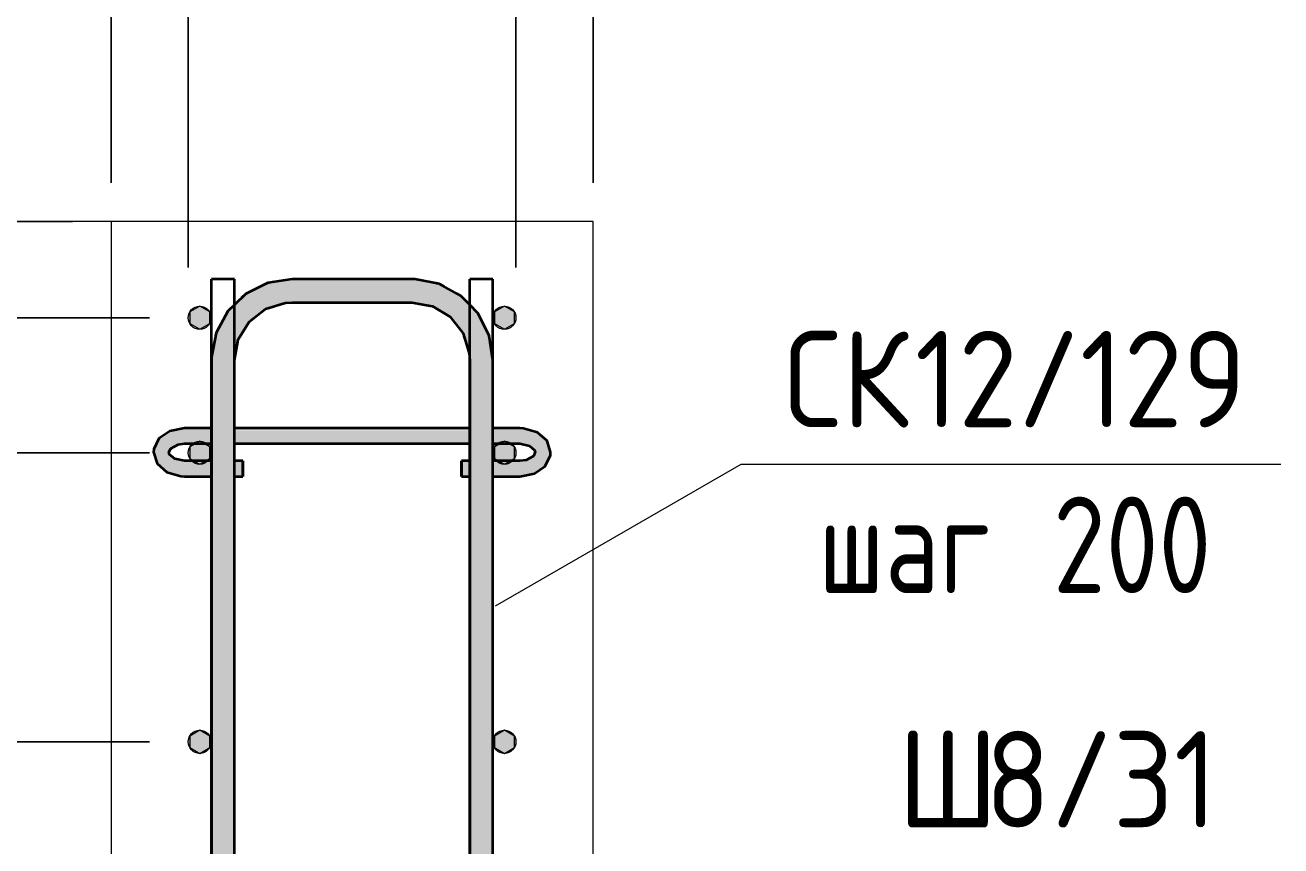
# Model space of a CAD drawing. Header units: millimetres. Extents: x 2384 to 38512, y -3571 to 48684.
# Drawn here: x 16428 to 17080, y -324 to 102 of the extents above; entities that cross this region are included whole.
import ezdxf

# ---------------------------------------------------------------- set-up
doc = ezdxf.new("R2010")
doc.units = ezdxf.units.MM
for name, color, linetype, lineweight in [('AA_Dim', 7, 'Continuous', 9), ('AA_Dim-20', 7, 'Continuous', 9), ('AA_Linii', 7, 'Continuous', 9), ('AA_Vinoska', 7, 'Continuous', 9), ('AA_Visotnaya otmetka', 7, 'Continuous', 9), ('AF_Stena_Опалубка', 253, 'Continuous', 20), ('KR_Armatura', 7, 'Continuous', 20), ('KR_Armatura_Tonkie', 7, 'Continuous', 20)]:
    doc.layers.add(name, color=color, linetype=linetype, lineweight=lineweight)
doc.styles.add('ISOCPEUR_1', font='isocpeur.ttf', dxfattribs={"width": 0.9, "height": 50})
doc.styles.add('ISOCPEUR_2', font='isocpeur.ttf', dxfattribs={"width": 0.8, "height": 50})
doc.dimstyles.new('00_Точн_3_знака__прозр_', dxfattribs={"dimscale": 304.8, "dimtxt": 49.799059, "dimasz": 0.111549, "dimexe": 0.098425, "dimexo": 0.065617, "dimgap": 0.006562, "dimtad": 1, "dimdec": 3, "dimrnd": 0.001, "dimdsep": 46, "dimtxsty": 'ISOCPEUR_1', "dimblk1": 'OBLIQUE', "dimblk2": 'OBLIQUE', "dimsah": 1, "dimcen": 0.09, "dimdle": 0.098425, "dimazin": 0, "dimtfac": 1, "dimtdec": 4, "dimtix": 1, "dimtmove": 1, "dimatfit": 3, "dimfxl": 1, "dimtvp": 1, "dimtolj": 1, "dimtzin": 0, "dimlwd": 18, "dimlwe": 18, "dimarcsym": 2})
doc.dimstyles.new('00_Точн_3_знака__прозр__1', dxfattribs={"dimscale": 304.8, "dimtxt": 49.799059, "dimasz": 0.111549, "dimexe": 0.098425, "dimexo": 0.065617, "dimgap": 0.006562, "dimtad": 1, "dimdec": 3, "dimrnd": 0.001, "dimdsep": 46, "dimtxsty": 'ISOCPEUR_1', "dimblk1": 'OBLIQUE', "dimblk2": 'OBLIQUE', "dimsah": 1, "dimcen": 0.09, "dimdle": 0.098425, "dimazin": 0, "dimtfac": 1, "dimtdec": 4, "dimtix": 1, "dimtmove": 0, "dimatfit": 3, "dimfxl": 1, "dimtvp": 1, "dimtolj": 1, "dimtzin": 0, "dimlwd": 18, "dimlwe": 18, "dimarcsym": 2})

# ---------------------------------------------------------------- blocks, each defined once
blk = doc.blocks.new('350_Стержень П торец СК-СГ _НесАрм_РабПлоск_ - 350_Стержень П торец СК-СГ _НесАрм_РабПлоск_-3868041-Сечение 3')
at = {"layer": 'KR_Armatura_Tonkie', "lineweight": 35}
for points in [[(41417, -72), (41429, -72), (41430.02, -64.24), (41433.15, -56.84), (41437.79, -50.79), (41444.3, -45.89), (41451.34, -43.01), (41459, -41.8), (41459, -30), (41448.13, -31.43), (41437.73, -35.83), (41429, -42.69), (41422.63, -51), (41418.43, -61.13), (41417.8, -65.89)], [(41476.98, -42), (41521, -41.8), (41521, -30), (41459, -30.2), (41459, -42), (41462.82, -42)], [(41562.2, -72), (41563, -72), (41561.57, -61.13), (41557.37, -51), (41550.7, -42.3), (41542, -35.63), (41531.87, -31.43), (41521, -30.2), (41521, -42), (41528.76, -43.02), (41536.16, -46.15), (41542.21, -50.79), (41547.11, -57.3), (41549.99, -64.34), (41551.2, -72), (41561.91, -72)], [(41420, -630), (41429, -630), (41428.8, -72), (41417, -72), (41417.2, -630), (41418.76, -630)], [(41557, -630), (41563, -630), (41562.8, -72), (41551, -72), (41551.2, -630), (41555.45, -630)]]:
    blk.add_hatch(color=256, dxfattribs=at).paths.add_polyline_path(points)
for p, q in [((41521, -30), (41459, -30)), ((41459, -42), (41521, -42)), ((41417, -72), (41417, -630)), ((41429, -630), (41429, -72)), ((41551, -72), (41551, -630)), ((41563, -630), (41563, -72))]:
    blk.add_line(p, q, dxfattribs=at)
at = {"layer": 'KR_Armatura_Tonkie', "lineweight": 35, "flags": 128}
for points in [[(41459, -30), (41446.31, -31.96), (41434.81, -37.67), (41429, -43.27)], [(41551, -43.32), (41546.42, -38.57), (41535.14, -32.45), (41522.53, -30.03), (41521, -30)], [(41429, -43.27), (41425.57, -46.58), (41419.45, -57.86), (41417.03, -70.47), (41417, -72)], [(41429, -72), (41430.96, -61.34), (41436.57, -52.08), (41445.11, -45.41), (41455.46, -42.21), (41459, -42)], [(41521, -42), (41531.66, -43.96), (41540.92, -49.57), (41547.59, -58.11), (41550.79, -68.46), (41551, -72)], [(41563, -72), (41561.04, -59.31), (41555.33, -47.81), (41551, -43.32)]]:
    blk.add_lwpolyline(points, dxfattribs=at)
blk = doc.blocks.new('350_Стержень П торец СК-СГ _НесАрм_РабПлоск_ - 350_Стержень П торец СК-СГ _НесАрм_РабПлоск_-V70-Сечение 3')
at = {"layer": 'KR_Armatura_Tonkie', "lineweight": 35}
for p, q in [((41521, -30), (41459, -30)), ((41446.54, -44.97), (41454.01, -42.66)), ((41459, -42), (41521, -42)), ((41521, -42), (41530.51, -43.75)), ((41533.03, -44.79), (41539.52, -48.72)), ((41437.13, -51.64), (41444.7, -45.73)), ((41541.36, -50.13), (41547.27, -57.7)), ((41431.79, -59.97), (41435.72, -53.48)), ((41429, -72), (41430.75, -62.49)), ((41548.03, -59.54), (41550.34, -67.01)), ((41417, -72), (41417, -630)), ((41429, -630), (41429, -72)), ((41551, -72), (41551, -630)), ((41563, -630), (41563, -72))]:
    blk.add_line(p, q, dxfattribs=at)
at = {"layer": 'KR_Armatura_Tonkie', "lineweight": 35, "flags": 128}
for points in [[(41447.17, -31.83), (41446.31, -31.96), (41443.6, -33.31)], [(41525.39, -30.58), (41522.53, -30.03), (41521, -30)], [(41537.74, -33.86), (41535.14, -32.45), (41533.63, -32.16)], [(41436.32, -36.92), (41434.81, -37.67), (41432.73, -39.67)], [(41548.1, -40.31), (41546.42, -38.57), (41544.41, -37.48)], [(41427.31, -44.9), (41425.57, -46.58), (41424.48, -48.59)], [(41556.08, -49.32), (41555.33, -47.81), (41553.33, -45.73)], [(41420.86, -55.26), (41419.45, -57.86), (41419.16, -59.37)], [(41561.14, -60), (41561.04, -59.31), (41559.69, -56.6)], [(41417.58, -67.61), (41417.03, -70.47), (41417, -72)]]:
    blk.add_lwpolyline(points, dxfattribs=at)
blk = doc.blocks.new('350_Стержень П торец СК-СГ _НесАрм_РабПлоск_ - 350_Стержень П торец СК-СГ _НесАрм_РабПлоск_-V71-Сечение 3')
at = {"layer": 'KR_Armatura_Tonkie', "lineweight": 35}
for p, q in [((41521, -30), (41459, -30)), ((41446.54, -44.97), (41454.01, -42.66)), ((41459, -42), (41521, -42)), ((41521, -42), (41530.51, -43.75)), ((41533.03, -44.79), (41539.52, -48.72)), ((41437.13, -51.64), (41444.7, -45.73)), ((41541.36, -50.13), (41547.27, -57.7)), ((41555.33, -47.81), (41553.33, -45.73)), ((41556.08, -49.32), (41555.33, -47.81)), ((41419.45, -57.86), (41419.16, -59.37)), ((41420.86, -55.26), (41419.45, -57.86)), ((41431.79, -59.97), (41435.72, -53.48)), ((41561.04, -59.31), (41559.69, -56.6)), ((41429, -72), (41430.75, -62.49)), ((41548.03, -59.54), (41550.34, -67.01)), ((41561.14, -60), (41561.04, -59.31)), ((41417, -72), (41417, -630)), ((41429, -630), (41429, -72)), ((41551, -72), (41551, -630)), ((41563, -630), (41563, -72))]:
    blk.add_line(p, q, dxfattribs=at)
at = {"layer": 'KR_Armatura_Tonkie', "lineweight": 35, "flags": 128}
for points in [[(41447.17, -31.83), (41446.31, -31.96), (41443.6, -33.31)], [(41525.39, -30.58), (41522.53, -30.03), (41521, -30)], [(41537.74, -33.86), (41535.14, -32.45), (41533.63, -32.16)], [(41436.32, -36.92), (41434.81, -37.67), (41432.73, -39.67)], [(41548.1, -40.31), (41546.42, -38.57), (41544.41, -37.48)], [(41427.31, -44.9), (41425.57, -46.58), (41424.48, -48.59)], [(41417.58, -67.61), (41417.03, -70.47), (41417, -72)]]:
    blk.add_lwpolyline(points, dxfattribs=at)
blk = doc.blocks.new('350_Стержень П торец СК-СГ _НесАрм_РабПлоск_ - 350_Стержень П торец СК-СГ _НесАрм_РабПлоск_-V72-Сечение 3')
at = {"layer": 'KR_Armatura_Tonkie', "lineweight": 35}
for p, q in [((41521, -30), (41459, -30)), ((41446.54, -44.97), (41454.01, -42.66)), ((41459, -42), (41521, -42)), ((41521, -42), (41530.51, -43.75)), ((41533.03, -44.79), (41539.52, -48.72)), ((41437.13, -51.64), (41444.7, -45.73)), ((41541.36, -50.13), (41547.27, -57.7)), ((41431.79, -59.97), (41435.72, -53.48)), ((41429, -72), (41430.75, -62.49)), ((41548.03, -59.54), (41550.34, -67.01)), ((41417, -72), (41417, -107.32)), ((41429, -107.32), (41429, -72)), ((41551, -72), (41551, -107.34)), ((41563, -107.33), (41563, -72)), ((41417, -115.32), (41417, -124.29)), ((41429, -124.31), (41429, -115.32)), ((41551, -115.3), (41551, -124.31)), ((41563, -124.29), (41563, -115.31)), ((41417, -132.29), (41417, -456.94)), ((41429, -456.94), (41429, -132.29)), ((41551, -132.27), (41551, -456.96)), ((41563, -456.95), (41563, -132.29))]:
    blk.add_line(p, q, dxfattribs=at)
at = {"layer": 'KR_Armatura_Tonkie', "lineweight": 35, "flags": 128}
for points in [[(41447.17, -31.83), (41446.31, -31.96), (41443.6, -33.31)], [(41525.39, -30.58), (41522.53, -30.03), (41521, -30)], [(41537.74, -33.86), (41535.14, -32.45), (41533.63, -32.16)], [(41436.32, -36.92), (41434.81, -37.67), (41432.73, -39.67)], [(41548.1, -40.31), (41546.42, -38.57), (41544.41, -37.48)], [(41427.31, -44.9), (41425.57, -46.58), (41424.48, -48.59)], [(41556.08, -49.32), (41555.33, -47.81), (41553.33, -45.73)], [(41420.86, -55.26), (41419.45, -57.86), (41419.16, -59.37)], [(41561.14, -60), (41561.04, -59.31), (41559.69, -56.6)], [(41417.58, -67.61), (41417.03, -70.47), (41417, -72)]]:
    blk.add_lwpolyline(points, dxfattribs=at)
blk = doc.blocks.new('350_Стержень П торец СК-СГ _НесАрм_РабПлоск_ - 350_Стержень П торец СК-СГ _НесАрм_РабПлоск_-V73-Сечение 3')
at = {"layer": 'KR_Armatura_Tonkie', "lineweight": 35}
for p, q in [((41521, -30), (41459, -30)), ((41446.54, -44.97), (41454.01, -42.66)), ((41459, -42), (41521, -42)), ((41521, -42), (41530.51, -43.75)), ((41533.03, -44.79), (41539.52, -48.72)), ((41437.13, -51.64), (41444.7, -45.73)), ((41541.36, -50.13), (41547.27, -57.7)), ((41431.79, -59.97), (41435.72, -53.48)), ((41429, -72), (41430.75, -62.49)), ((41548.03, -59.54), (41550.34, -67.01)), ((41417, -72), (41417, -107.32)), ((41429, -107.32), (41429, -72)), ((41551, -72), (41551, -107.34)), ((41563, -107.33), (41563, -72)), ((41417, -115.32), (41417, -124.29)), ((41429, -124.31), (41429, -115.32)), ((41551, -115.3), (41551, -124.31)), ((41563, -124.29), (41563, -115.31)), ((41417, -132.29), (41417, -456.94)), ((41429, -456.94), (41429, -132.29)), ((41551, -132.27), (41551, -456.96)), ((41563, -456.95), (41563, -132.29))]:
    blk.add_line(p, q, dxfattribs=at)
at = {"layer": 'KR_Armatura_Tonkie', "lineweight": 35, "flags": 128}
for points in [[(41447.17, -31.83), (41446.31, -31.96), (41443.6, -33.31)], [(41525.39, -30.58), (41522.53, -30.03), (41521, -30)], [(41537.74, -33.86), (41535.14, -32.45), (41533.63, -32.16)], [(41436.32, -36.92), (41434.81, -37.67), (41432.73, -39.67)], [(41548.1, -40.31), (41546.42, -38.57), (41544.41, -37.48)], [(41427.31, -44.9), (41425.57, -46.58), (41424.48, -48.59)], [(41556.08, -49.32), (41555.33, -47.81), (41553.33, -45.73)], [(41420.86, -55.26), (41419.45, -57.86), (41419.16, -59.37)], [(41561.14, -60), (41561.04, -59.31), (41559.69, -56.6)], [(41417.58, -67.61), (41417.03, -70.47), (41417, -72)]]:
    blk.add_lwpolyline(points, dxfattribs=at)
blk = doc.blocks.new('350_Стержень П торец СК-СГ _НесАрм_РабПлоск_ - 350_Стержень П торец СК-СГ _НесАрм_РабПлоск_-V74-Сечение 3')
at = {"layer": 'KR_Armatura_Tonkie', "lineweight": 35}
for p, q in [((41521, -30), (41459, -30)), ((41446.54, -44.97), (41454.01, -42.66)), ((41459, -42), (41521, -42)), ((41521, -42), (41530.51, -43.75)), ((41533.03, -44.79), (41539.52, -48.72)), ((41437.13, -51.64), (41444.7, -45.73)), ((41541.36, -50.13), (41547.27, -57.7)), ((41419.45, -57.86), (41419.16, -59.37)), ((41420.86, -55.26), (41419.45, -57.86)), ((41431.79, -59.97), (41435.72, -53.48)), ((41429, -72), (41430.75, -62.49)), ((41548.03, -59.54), (41550.34, -67.01)), ((41417, -72), (41417, -107.32)), ((41429, -107.32), (41429, -72)), ((41551, -72), (41551, -107.34)), ((41563, -107.33), (41563, -72)), ((41417, -115.32), (41417, -124.29)), ((41429, -124.31), (41429, -115.32)), ((41551, -115.3), (41551, -124.31)), ((41563, -124.29), (41563, -115.31)), ((41417, -132.29), (41417, -456.94)), ((41429, -456.94), (41429, -132.29)), ((41551, -132.27), (41551, -456.96)), ((41563, -456.95), (41563, -132.29))]:
    blk.add_line(p, q, dxfattribs=at)
at = {"layer": 'KR_Armatura_Tonkie', "lineweight": 35, "flags": 128}
for points in [[(41447.17, -31.83), (41446.31, -31.96), (41443.6, -33.31)], [(41525.39, -30.58), (41522.53, -30.03), (41521, -30)], [(41537.74, -33.86), (41535.14, -32.45), (41533.63, -32.16)], [(41436.32, -36.92), (41434.81, -37.67), (41432.73, -39.67)], [(41548.1, -40.31), (41546.42, -38.57), (41544.41, -37.48)], [(41427.31, -44.9), (41425.57, -46.58), (41424.48, -48.59)], [(41556.08, -49.32), (41555.33, -47.81), (41553.33, -45.73)], [(41561.14, -60), (41561.04, -59.31), (41559.69, -56.6)], [(41417.58, -67.61), (41417.03, -70.47), (41417, -72)]]:
    blk.add_lwpolyline(points, dxfattribs=at)
blk = doc.blocks.new('350_Стержень П торец СК-СГ _НесАрм_РабПлоск_ - 350_Стержень П торец СК-СГ _НесАрм_РабПлоск_-V75-Сечение 3')
at = {"layer": 'KR_Armatura_Tonkie', "lineweight": 35}
for p, q in [((41521, -30), (41459, -30)), ((41446.54, -44.97), (41454.01, -42.66)), ((41459, -42), (41521, -42)), ((41521, -42), (41530.51, -43.75)), ((41533.03, -44.79), (41539.52, -48.72)), ((41437.13, -51.64), (41444.7, -45.73)), ((41541.36, -50.13), (41547.27, -57.7)), ((41431.79, -59.97), (41435.72, -53.48)), ((41429, -72), (41430.75, -62.49)), ((41548.03, -59.54), (41550.34, -67.01)), ((41417, -72), (41417, -107.32)), ((41429, -107.32), (41429, -72)), ((41551, -72), (41551, -107.34)), ((41563, -107.33), (41563, -72)), ((41417, -115.32), (41417, -124.29)), ((41429, -124.31), (41429, -115.32)), ((41551, -115.3), (41551, -124.31)), ((41563, -124.29), (41563, -115.31)), ((41417, -132.29), (41417, -456.94)), ((41429, -456.94), (41429, -132.29)), ((41551, -132.27), (41551, -456.96)), ((41563, -456.95), (41563, -132.29))]:
    blk.add_line(p, q, dxfattribs=at)
at = {"layer": 'KR_Armatura_Tonkie', "lineweight": 35, "flags": 128}
for points in [[(41447.17, -31.83), (41446.31, -31.96), (41443.6, -33.31)], [(41525.39, -30.58), (41522.53, -30.03), (41521, -30)], [(41537.74, -33.86), (41535.14, -32.45), (41533.63, -32.16)], [(41436.32, -36.92), (41434.81, -37.67), (41432.73, -39.67)], [(41548.1, -40.31), (41546.42, -38.57), (41544.41, -37.48)], [(41427.31, -44.9), (41425.57, -46.58), (41424.48, -48.59)], [(41556.08, -49.32), (41555.33, -47.81), (41553.33, -45.73)], [(41420.86, -55.26), (41419.45, -57.86), (41419.16, -59.37)], [(41561.14, -60), (41561.04, -59.31), (41559.69, -56.6)], [(41417.58, -67.61), (41417.03, -70.47), (41417, -72)]]:
    blk.add_lwpolyline(points, dxfattribs=at)
blk = doc.blocks.new('261_Шпилька массив _НесАрм_РабПлоск_ - 8 А240-3921933-Сечение 3')
at = {"layer": 'KR_Armatura_Tonkie', "lineweight": 35}
for points in [[(41403, -132.29), (41402.89, -125.44), (41399, -124.7), (41396.07, -122.63), (41395.03, -119.88), (41395.77, -117.89), (41403, -115.18), (41403, -108.49), (41396.88, -109.35), (41391.69, -111.81), (41388.22, -115.48), (41387, -119.81), (41388.22, -124.14), (41390.59, -127.72), (41395.49, -130.84), (41400.5, -131.81)], [(41577, -132.29), (41583.18, -131.3), (41585.68, -130.1), (41589.49, -126.88), (41591.78, -124.14), (41593, -119.81), (41591.78, -115.48), (41588.31, -111.81), (41582.89, -109.32), (41577, -108.49), (41577, -115.32), (41583.19, -116.76), (41584.51, -118.52), (41585, -119.81), (41583.93, -122.63), (41581, -124.7), (41577, -125.47), (41577, -132.15)]]:
    blk.add_hatch(color=256, dxfattribs=at).paths.add_polyline_path(points)
h = blk.add_hatch(color=256, dxfattribs=at)
h.paths.add_polyline_path([(41403, -125.46), (41403, -124.29), (41397.17, -122.94), (41395.77, -121.84), (41396.07, -122.63), (41399, -124.7), (41402.89, -125.44)])
h.paths.add_polyline_path([(41388.22, -115.48), (41392.05, -111.63), (41396.88, -109.35), (41403, -108.49), (41403, -107.32), (41395, -109.08), (41390.59, -111.89)])
h = blk.add_hatch(color=256, dxfattribs=at)
h.paths.add_polyline_path([(41505.29, -108.49), (41551, -108.49), (41551, -107.32), (41429, -107.52), (41429, -108.49), (41448.67, -108.49)])
h.paths.add_polyline_path([(41403, -108.49), (41417, -108.44), (41417, -107.32), (41403, -107.46), (41403, -107.86)])
h.paths.add_polyline_path([(41563, -108.49), (41577, -108.49), (41577, -107.32), (41563, -107.46), (41563, -107.91)])
h = blk.add_hatch(color=256, dxfattribs=at)
h.paths.add_polyline_path([(41533.6, -115.32), (41551, -115.12), (41551, -108.49), (41429, -108.62), (41429, -115.32), (41505.29, -115.32)])
h.paths.add_polyline_path([(41403, -115.32), (41417, -115.18), (41417, -108.49), (41403, -108.49), (41403, -115.18)])
h.paths.add_polyline_path([(41577, -115.32), (41577, -108.49), (41563, -108.49), (41563, -115.32)])
h = blk.add_hatch(color=256, dxfattribs=at)
h.paths.add_polyline_path([(41577, -125.46), (41581, -124.7), (41583.94, -122.61), (41584.23, -121.54), (41583.19, -122.85), (41577, -124.43), (41577, -125.44)])
h.paths.add_polyline_path([(41591.78, -115.48), (41589.01, -112.15), (41584.78, -109.08), (41583.06, -108.26), (41577, -107.46), (41577, -108.49), (41583.12, -109.35), (41588.31, -111.81), (41590.22, -113.82)])
h = blk.add_hatch(color=256, dxfattribs=at)
h.paths.add_polyline_path([(41417, -125.46), (41417, -124.29), (41403, -124.43), (41403, -125.46), (41406.8, -125.46)])
h.paths.add_polyline_path([(41429, -125.46), (41433.3, -125.44), (41433.3, -124.29), (41429, -124.48), (41429, -125.44)])
h = blk.add_hatch(color=256, dxfattribs=at)
h.paths.add_polyline_path([(41403, -132.29), (41417, -132.15), (41417, -125.46), (41403, -125.46), (41403, -132.15)])
h.paths.add_polyline_path([(41429, -132.29), (41433.3, -132.15), (41433.3, -125.46), (41429, -125.58), (41429, -132.17)])
h = blk.add_hatch(color=256, dxfattribs=at)
h.paths.add_polyline_path([(41577, -125.46), (41577, -124.29), (41563, -124.43), (41563, -125.46)])
h.paths.add_polyline_path([(41551, -125.46), (41551, -124.29), (41546.7, -124.43), (41546.7, -125.46)])
h = blk.add_hatch(color=256, dxfattribs=at)
h.paths.add_polyline_path([(41546.7, -132.29), (41551, -132.1), (41551, -125.46), (41546.7, -125.46), (41546.7, -132.15)])
h.paths.add_polyline_path([(41563, -132.29), (41577, -132.15), (41577, -125.46), (41563, -125.47), (41563, -132.22)])
for p, q in [((41417, -107.32), (41403, -107.32)), ((41551, -107.32), (41429, -107.32)), ((41577, -107.32), (41563, -107.32)), ((41403, -115.32), (41417, -115.32)), ((41429, -115.32), (41551, -115.32)), ((41563, -115.32), (41577, -115.32)), ((41417, -124.29), (41403, -124.29)), ((41433.3, -124.29), (41429, -124.29)), ((41433.3, -124.29), (41433.3, -125.46)), ((41433.3, -125.44), (41433.3, -124.43)), ((41433.3, -125.46), (41433.3, -132.29)), ((41433.3, -131.12), (41433.3, -125.46)), ((41551, -124.29), (41546.7, -124.29)), ((41546.7, -125.46), (41546.7, -124.29)), ((41546.7, -124.43), (41546.7, -125.44)), ((41546.7, -125.46), (41546.7, -131.12)), ((41546.7, -132.29), (41546.7, -125.46)), ((41577, -124.29), (41563, -124.29)), ((41403, -132.29), (41417, -132.29)), ((41429, -132.29), (41433.3, -132.29)), ((41433.3, -132.15), (41433.3, -131.12)), ((41546.7, -131.12), (41546.7, -132.15)), ((41546.7, -132.29), (41551, -132.29)), ((41563, -132.29), (41577, -132.29))]:
    blk.add_line(p, q, dxfattribs=at)
at = {"layer": 'KR_Armatura_Tonkie', "lineweight": 35, "flags": 128}
for points in [[(41403, -107.32), (41395.42, -108.78), (41389.81, -112.68), (41387.12, -118.24), (41387, -119.81)], [(41593, -119.81), (41591.15, -113.92), (41586.14, -109.52), (41578.86, -107.4), (41577, -107.32)], [(41395, -119.81), (41395.96, -117.8), (41399.72, -115.75), (41403, -115.32)], [(41577, -115.32), (41582.01, -116.39), (41584.67, -118.64), (41585, -119.81)], [(41387, -119.81), (41388.85, -125.69), (41393.86, -130.09), (41401.14, -132.21), (41403, -132.29)], [(41403, -124.29), (41397.99, -123.22), (41395.33, -120.97), (41395, -119.81)], [(41577, -132.29), (41584.58, -130.83), (41590.19, -126.93), (41592.88, -121.37), (41593, -119.81)], [(41585, -119.81), (41584.04, -121.81), (41580.28, -123.86), (41577, -124.29)]]:
    blk.add_lwpolyline(points, dxfattribs=at)
blk = doc.blocks.new('DIMBLOCK121-Сечение 3')
at = {"layer": 'AA_Dim-20', "lineweight": 18}
for p, q in [((16213.61, 73.68), (16213.61, -9.53)), ((16213.61, 30), (16213.61, -50)), ((16452.89, 0), (16183.61, 0)), ((16213.61, 0), (16452.89, 0)), ((16213.61, -9.53), (16213.61, -25)), ((16492.89, -50), (16183.61, -50)), ((16213.61, -50), (16492.89, -50))]:
    blk.add_line(p, q, dxfattribs=at)
at = {"layer": 'AA_Dim-20', "lineweight": 30}
for p, q in [((16213.61, 0), (16196.61, 17)), ((16213.61, 0), (16230.61, -17)), ((16213.61, -50), (16196.61, -33)), ((16213.61, -50), (16230.61, -67))]:
    blk.add_line(p, q, dxfattribs=at)
at = {"layer": 'AA_Dim-20', "color": 0, "lineweight": 18, "insert": (16146.28, 10.47), "char_height": 50, "width": 75.8478, "attachment_point": 1, "rotation": 90, "line_spacing_factor": 1.149209, "style": 'ISOCPEUR_1'}
blk.add_mtext('50', dxfattribs=at)
blk = doc.blocks.new('_Oblique')
at = {"color": 0, "linetype": 'ByBlock', "lineweight": -2}
blk.add_line((-0.5, -0.5), (0.5, 0.5), dxfattribs=at)
blk = doc.blocks.new('DIMBLOCK122-Сечение 3')
at = {"layer": 'AA_Dim-20', "lineweight": 30}
for p, q in [((16213.61, -50), (16196.61, -33)), ((16213.61, -50), (16230.61, -67)), ((16213.61, -120), (16196.61, -103)), ((16213.61, -120), (16230.61, -137))]:
    blk.add_line(p, q, dxfattribs=at)
at = {"layer": 'AA_Dim-20', "lineweight": 18}
for p, q in [((16492.89, -50), (16183.61, -50)), ((16213.61, -50), (16213.61, -120)), ((16213.61, -50), (16492.89, -50)), ((16111.61, -109.9), (16213.61, -85)), ((16111.61, -193.1), (16111.61, -109.9)), ((16492.89, -120), (16183.61, -120)), ((16213.61, -120), (16492.89, -120))]:
    blk.add_line(p, q, dxfattribs=at)
at = {"layer": 'AA_Dim-20', "color": 0, "lineweight": 18, "insert": (16044.28, -193.1), "char_height": 50, "width": 75.8478, "attachment_point": 1, "rotation": 90, "line_spacing_factor": 1.149209, "style": 'ISOCPEUR_1'}
blk.add_mtext('70', dxfattribs=at)
blk = doc.blocks.new('DIMBLOCK123-Сечение 3')
at = {"layer": 'AA_Dim-20', "lineweight": 30}
for p, q in [((16213.61, -120), (16196.61, -103)), ((16213.61, -120), (16230.61, -137)), ((16213.61, -270), (16196.61, -253)), ((16213.61, -270), (16230.61, -287))]:
    blk.add_line(p, q, dxfattribs=at)
at = {"layer": 'AA_Dim-20', "lineweight": 18}
for p, q in [((16492.89, -120), (16183.61, -120)), ((16213.61, -120), (16213.61, -270)), ((16213.61, -120), (16492.89, -120)), ((16492.89, -270), (16183.61, -270)), ((16213.61, -270), (16492.89, -270))]:
    blk.add_line(p, q, dxfattribs=at)
at = {"layer": 'AA_Dim-20', "color": 0, "lineweight": 18, "insert": (16146.28, -238.1), "char_height": 50, "width": 103.4288, "attachment_point": 1, "rotation": 90, "line_spacing_factor": 1.149209, "style": 'ISOCPEUR_1'}
blk.add_mtext('150', dxfattribs=at)
blk = doc.blocks.new('DIMBLOCK124-Сечение 3')
at = {"layer": 'AA_Dim-20', "lineweight": 30}
for p, q in [((16213.61, -270), (16196.61, -253)), ((16213.61, -270), (16230.61, -287)), ((16213.61, -870), (16196.61, -853)), ((16213.61, -870), (16230.61, -887))]:
    blk.add_line(p, q, dxfattribs=at)
at = {"layer": 'AA_Dim-20', "lineweight": 18}
for p, q in [((16492.89, -270), (16183.61, -270)), ((16213.61, -270), (16213.61, -870)), ((16213.61, -270), (16492.89, -270)), ((16492.89, -870), (16183.61, -870)), ((16213.61, -870), (16492.89, -870))]:
    blk.add_line(p, q, dxfattribs=at)
at = {"layer": 'AA_Dim-20', "color": 0, "lineweight": 18, "insert": (16146.28, -712.21), "char_height": 50, "width": 341.3151, "attachment_point": 1, "rotation": 90, "line_spacing_factor": 1.149209, "style": 'ISOCPEUR_1'}
blk.add_mtext('200х3=600', dxfattribs=at)
blk = doc.blocks.new('DIMBLOCK127-Сечение 3')
at = {"layer": 'AA_Dim-20', "lineweight": 18}
for p, q in [((16472.89, 20), (16472.89, 179.86)), ((16512.89, -24), (16512.89, 179.86)), ((16168.3, 149.86), (16339.61, 149.86)), ((16339.61, 149.86), (16492.89, 149.86)), ((16442.89, 149.86), (16512.89, 149.86)), ((16472.89, 149.86), (16472.89, 20)), ((16512.89, 149.86), (16512.89, -24))]:
    blk.add_line(p, q, dxfattribs=at)
at = {"layer": 'AA_Dim-20', "lineweight": 30}
for p, q in [((16472.89, 149.86), (16489.89, 166.86)), ((16512.89, 149.86), (16529.89, 166.86)), ((16472.89, 149.86), (16455.89, 132.86)), ((16512.89, 149.86), (16495.89, 132.86))]:
    blk.add_line(p, q, dxfattribs=at)
at = {"layer": 'AA_Dim-20', "color": 0, "lineweight": 18, "insert": (16168.3, 217.18), "char_height": 50, "width": 181.575, "attachment_point": 1, "line_spacing_factor": 1.149209, "style": 'ISOCPEUR_1'}
blk.add_mtext('з.с.40', dxfattribs=at)
blk = doc.blocks.new('DIMBLOCK128-Сечение 3')
at = {"layer": 'AA_Dim-20', "lineweight": 18}
for p, q in [((16512.89, -24), (16512.89, 179.86)), ((16682.89, -24), (16682.89, 179.86)), ((16512.89, 149.86), (16682.89, 149.86)), ((16512.89, 149.86), (16512.89, -24)), ((16682.89, 149.86), (16682.89, -24))]:
    blk.add_line(p, q, dxfattribs=at)
at = {"layer": 'AA_Dim-20', "lineweight": 30}
for p, q in [((16512.89, 149.86), (16529.89, 166.86)), ((16682.89, 149.86), (16699.89, 166.86)), ((16512.89, 149.86), (16495.89, 132.86)), ((16682.89, 149.86), (16665.89, 132.86))]:
    blk.add_line(p, q, dxfattribs=at)
at = {"layer": 'AA_Dim-20', "color": 0, "lineweight": 18, "insert": (16554.8, 217.18), "char_height": 50, "width": 103.4288, "attachment_point": 1, "line_spacing_factor": 1.149209, "style": 'ISOCPEUR_1'}
blk.add_mtext('170', dxfattribs=at)
blk = doc.blocks.new('DIMBLOCK129-Сечение 3')
at = {"layer": 'AA_Dim-20', "lineweight": 18}
for p, q in [((16682.89, -24), (16682.89, 179.86)), ((16722.89, 20), (16722.89, 179.86)), ((16682.89, 149.86), (16752.89, 149.86)), ((16682.89, 149.86), (16682.89, -24)), ((16729.13, 149.86), (16702.89, 149.86)), ((16722.89, 149.86), (16722.89, 20)), ((16900.44, 149.86), (16729.13, 149.86))]:
    blk.add_line(p, q, dxfattribs=at)
at = {"layer": 'AA_Dim-20', "lineweight": 30}
for p, q in [((16682.89, 149.86), (16699.89, 166.86)), ((16722.89, 149.86), (16739.89, 166.86)), ((16682.89, 149.86), (16665.89, 132.86)), ((16722.89, 149.86), (16705.89, 132.86))]:
    blk.add_line(p, q, dxfattribs=at)
at = {"layer": 'AA_Dim-20', "color": 0, "lineweight": 18, "insert": (16749.13, 217.18), "char_height": 50, "width": 181.575, "attachment_point": 1, "line_spacing_factor": 1.149209, "style": 'ISOCPEUR_1'}
blk.add_mtext('з.с.40', dxfattribs=at)
blk = doc.blocks.new('DIMBLOCK130-Сечение 3')
at = {"layer": 'AA_Dim-20', "lineweight": 18}
for p, q in [((16472.89, 20), (16472.89, 334.76)), ((16722.89, 20), (16722.89, 334.76)), ((16442.89, 304.76), (16752.89, 304.76)), ((16472.89, 304.76), (16472.89, 20)), ((16722.89, 304.76), (16722.89, 20))]:
    blk.add_line(p, q, dxfattribs=at)
at = {"layer": 'AA_Dim-20', "lineweight": 30}
for p, q in [((16472.89, 304.76), (16489.89, 321.76)), ((16722.89, 304.76), (16739.89, 321.76)), ((16472.89, 304.76), (16455.89, 287.76)), ((16722.89, 304.76), (16705.89, 287.76))]:
    blk.add_line(p, q, dxfattribs=at)
at = {"layer": 'AA_Dim-20', "color": 0, "lineweight": 18, "insert": (16550.49, 372.08), "char_height": 50, "width": 113.7717, "attachment_point": 1, "line_spacing_factor": 1.149209, "style": 'ISOCPEUR_1'}
blk.add_mtext('250', dxfattribs=at)
blk = doc.blocks.new('042_М_Арматуры - Диам длина поз _ Комментарий-2260297-Сечение 3')
at = {"layer": 'AA_Vinoska'}
blk.add_line((46426.05, 53.49), (46706.05, 53.49), dxfattribs=at)

msp = doc.modelspace()

# ---------------------------------------------------------------- hatches: boundary and pattern name
at = {"layer": 'KR_Armatura'}
h = msp.add_hatch(color=256, dxfattribs=at)
edge = h.paths.add_edge_path()
edge.add_arc((16518.8944, -50), 6, 0, 360)
for points in [[(16518.8944, -56), (16524.0905, -53), (16524.0905, -47), (16518.8944, -44), (16513.6982, -47), (16513.6982, -53)], [(16676.8944, -56), (16682.0905, -53), (16682.0905, -47), (16676.8944, -44), (16671.6982, -47), (16671.6982, -53)], [(16518.8944, -126), (16524.0905, -123), (16524.0905, -117), (16518.8944, -114), (16513.6982, -117), (16513.6982, -123), (16517.9283, -125.4422)], [(16676.8944, -126), (16682.0905, -123), (16682.0905, -117), (16676.8944, -114), (16671.6982, -117), (16671.6982, -123), (16675.9283, -125.4422)], [(16518.8944, -276), (16524.0905, -273), (16524.0905, -267), (16518.8944, -264), (16513.6982, -267), (16513.6982, -273)], [(16676.8944, -276), (16682.0905, -273), (16682.0905, -267), (16676.8944, -264), (16671.6982, -267), (16671.6982, -273)]]:
    msp.add_hatch(color=256, dxfattribs=at).paths.add_polyline_path(points)
h = msp.add_hatch(color=256, dxfattribs=at)
edge = h.paths.add_edge_path()
edge.add_arc((16676.8944, -50), 6, 0, 360)
h = msp.add_hatch(color=256, dxfattribs=at)
edge = h.paths.add_edge_path()
edge.add_arc((16518.8944, -120), 6, 0, 360)
h = msp.add_hatch(color=256, dxfattribs=at)
edge = h.paths.add_edge_path()
edge.add_arc((16676.8944, -120), 6, 0, 360)
h = msp.add_hatch(color=256, dxfattribs=at)
edge = h.paths.add_edge_path()
edge.add_arc((16518.8944, -270), 6, 0, 360)
h = msp.add_hatch(color=256, dxfattribs=at)
edge = h.paths.add_edge_path()
edge.add_arc((16676.8944, -270), 6, 0, 360)

# ---------------------------------------------------------------- linework, layer by layer
at = {"layer": 'AA_Linii'}
msp.add_line((16722.8944, -919.9998), (16722.8944, 0), dxfattribs=at)
at = {"layer": 'AA_Vinoska'}
msp.add_line((16672.2786, -199.4925), (16799.6904, -125.9167), dxfattribs=at)
at = {"layer": 'AA_Visotnaya otmetka'}
for q in [(15952.0962, 0), (16632.5403, 0)]:
    msp.add_line((16632.5403, 0), q, dxfattribs=at)
at = {"layer": 'AF_Stena_Опалубка'}
for p, q in [((16472.8944, 0), (16472.8944, -2570)), ((16722.8944, 0), (16472.8944, 0))]:
    msp.add_line(p, q, dxfattribs=at)
at = {"layer": 'KR_Armatura'}
for p, q in [((16518.8944, -44), (16513.6982, -47)), ((16524.0905, -47), (16518.8944, -44)), ((16676.8944, -44), (16671.6982, -47)), ((16682.0905, -47), (16676.8944, -44)), ((16513.6982, -47), (16513.6982, -53)), ((16524.0905, -53), (16524.0905, -47)), ((16671.6982, -47), (16671.6982, -53)), ((16682.0905, -53), (16682.0905, -47)), ((16513.6982, -53), (16518.8944, -56)), ((16518.8944, -56), (16524.0905, -53)), ((16671.6982, -53), (16676.8944, -56)), ((16676.8944, -56), (16682.0905, -53)), ((16518.8944, -114), (16513.6982, -117)), ((16513.6982, -117), (16513.6982, -123)), ((16524.0905, -117), (16518.8944, -114)), ((16524.0905, -123), (16524.0905, -117)), ((16676.8944, -114), (16671.6982, -117)), ((16671.6982, -117), (16671.6982, -123)), ((16682.0905, -117), (16676.8944, -114)), ((16682.0905, -123), (16682.0905, -117)), ((16513.6982, -123), (16517.9283, -125.4422)), ((16518.8944, -126), (16524.0905, -123)), ((16671.6982, -123), (16675.9283, -125.4422)), ((16676.8944, -126), (16682.0905, -123)), ((16517.9283, -125.4422), (16518.8944, -126)), ((16675.9283, -125.4422), (16676.8944, -126)), ((16518.8944, -264), (16513.6982, -267)), ((16513.6982, -267), (16513.6982, -273)), ((16524.0905, -267), (16518.8944, -264)), ((16524.0905, -273), (16524.0905, -267)), ((16676.8944, -264), (16671.6982, -267)), ((16671.6982, -267), (16671.6982, -273)), ((16682.0905, -267), (16676.8944, -264)), ((16682.0905, -273), (16682.0905, -267)), ((16513.6982, -273), (16518.8944, -276)), ((16518.8944, -276), (16524.0905, -273)), ((16671.6982, -273), (16676.8944, -276)), ((16676.8944, -276), (16682.0905, -273))]:
    msp.add_line(p, q, dxfattribs=at)
for centre in [(16518.8944, -50), (16676.8944, -50), (16518.8944, -120), (16676.8944, -120), (16518.8944, -270), (16676.8944, -270)]:
    msp.add_circle(centre, 6, dxfattribs=at)
at = {"layer": 'KR_Armatura_Tonkie', "lineweight": 35}
for p, q in [((16536.8944, -30), (16524.8944, -30)), ((16524.8944, -911.9998), (16524.8944, -30)), ((16536.8944, -30), (16524.8944, -30)), ((16524.8944, -911.9998), (16524.8944, -30)), ((16536.8944, -30), (16524.8944, -30)), ((16524.8944, -911.9998), (16524.8944, -30)), ((16536.8944, -30), (16524.8944, -30)), ((16524.8944, -911.9998), (16524.8944, -30)), ((16536.8944, -30), (16524.8944, -30)), ((16524.8944, -911.9998), (16524.8944, -30)), ((16536.8944, -30), (16524.8944, -30)), ((16524.8944, -911.9998), (16524.8944, -30)), ((16536.8944, -30), (16524.8944, -30)), ((16524.8944, -911.9998), (16524.8944, -30)), ((16536.8944, -911.9998), (16536.8944, -30)), ((16536.8944, -911.9998), (16536.8944, -30)), ((16536.8944, -911.9998), (16536.8944, -30)), ((16536.8944, -911.9998), (16536.8944, -30)), ((16536.8944, -911.9998), (16536.8944, -30)), ((16536.8944, -911.9998), (16536.8944, -30)), ((16536.8944, -911.9998), (16536.8944, -30)), ((16670.8944, -30), (16658.8944, -30)), ((16658.8944, -911.9998), (16658.8944, -30)), ((16670.8944, -30), (16658.8944, -30)), ((16658.8944, -911.9998), (16658.8944, -30)), ((16670.8944, -30), (16658.8944, -30)), ((16658.8944, -911.9998), (16658.8944, -30)), ((16670.8944, -30), (16658.8944, -30)), ((16658.8944, -911.9998), (16658.8944, -30)), ((16670.8944, -30), (16658.8944, -30)), ((16658.8944, -911.9998), (16658.8944, -30)), ((16670.8944, -30), (16658.8944, -30)), ((16658.8944, -911.9998), (16658.8944, -30)), ((16670.8944, -30), (16658.8944, -30)), ((16658.8944, -911.9998), (16658.8944, -30)), ((16670.8944, -911.9998), (16670.8944, -30)), ((16670.8944, -911.9998), (16670.8944, -30)), ((16670.8944, -911.9998), (16670.8944, -30)), ((16670.8944, -911.9998), (16670.8944, -30)), ((16670.8944, -911.9998), (16670.8944, -30)), ((16670.8944, -911.9998), (16670.8944, -30)), ((16670.8944, -911.9998), (16670.8944, -30))]:
    msp.add_line(p, q, dxfattribs=at)

# ---------------------------------------------------------------- block references
at = {"layer": 'AA_Vinoska'}
msp.add_blockref('042_М_Арматуры - Диам длина поз _ Комментарий-2260297-Сечение 3', (-29626.3633, -179.4101), dxfattribs=at)
at = {"layer": 'KR_Armatura_Tonkie', "lineweight": 35}
for name in ['350_Стержень П торец СК-СГ _НесАрм_РабПлоск_ - 350_Стержень П торец СК-СГ _НесАрм_РабПлоск_-3868041-Сечение 3', '350_Стержень П торец СК-СГ _НесАрм_РабПлоск_ - 350_Стержень П торец СК-СГ _НесАрм_РабПлоск_-V70-Сечение 3', '350_Стержень П торец СК-СГ _НесАрм_РабПлоск_ - 350_Стержень П торец СК-СГ _НесАрм_РабПлоск_-V71-Сечение 3', '350_Стержень П торец СК-СГ _НесАрм_РабПлоск_ - 350_Стержень П торец СК-СГ _НесАрм_РабПлоск_-V72-Сечение 3', '350_Стержень П торец СК-СГ _НесАрм_РабПлоск_ - 350_Стержень П торец СК-СГ _НесАрм_РабПлоск_-V73-Сечение 3', '350_Стержень П торец СК-СГ _НесАрм_РабПлоск_ - 350_Стержень П торец СК-СГ _НесАрм_РабПлоск_-V74-Сечение 3', '350_Стержень П торец СК-СГ _НесАрм_РабПлоск_ - 350_Стержень П торец СК-СГ _НесАрм_РабПлоск_-V75-Сечение 3', '261_Шпилька массив _НесАрм_РабПлоск_ - 8 А240-3921933-Сечение 3']:
    msp.add_blockref(name, (-24892.1056, 0), dxfattribs=at)

# ---------------------------------------------------------------- texts
at = {"layer": 'AA_Vinoska', "char_height": 50, "attachment_point": 1}
for s, insert, width, style in [('СК', (16821.9832, -56.8346), 82.253137, 'ISOCPEUR_1'), ('12/129', (16889.8488, -56.8346), 210.683475, 'ISOCPEUR_1'), (' 200', (16936.0315, -142.8157), 133.4008, 'ISOCPEUR_2'), ('шаг', (16839.7232, -142.8157), 116.7257, 'ISOCPEUR_2'), ('\\fISOCPEUR|b0|i0|c204|p34|;\\W.9;Ш', (16880.9704, -264.4626), 54.835425, 'ISOCPEUR_1'), ('8/31', (16926.2141, -264.4626), 144.30375, 'ISOCPEUR_1')]:
    msp.add_mtext(s, dxfattribs=dict(at, insert=insert, width=width, style=style))

# ---------------------------------------------------------------- dimensions: what is measured, and where the dimension line sits
at = {"layer": 'AA_Dim', "lineweight": 18}
for base, p1, p2, override, picture, middle in [((16722.8944, 304.7595), (16472.8944, 0), (16722.8944, 0), {"dimpost": '<>', "dimfxl": 250}, 'DIMBLOCK130-Сечение 3', (16597.8944, 331.7595)), ((16682.8944, 149.8557), (16512.8944, -44), (16682.8944, -44), {"dimpost": '<>', "dimfxl": 170}, 'DIMBLOCK128-Сечение 3', (16597.8944, 176.8557))]:
    dim = msp.add_linear_dim(base=base, p1=p1, p2=p2, dimstyle='00_Точн_3_знака__прозр__1', override=override, dxfattribs=at)
    dim.commit()
    dim.dimension.update_dxf_attribs({"geometry": picture, "text_midpoint": middle})
for base, p1, p2, picture, middle in [((16512.8944, 149.8557), (16472.8944, 0), (16512.8944, -44), 'DIMBLOCK127-Сечение 3', (16259.0877, 183.8452)), ((16722.8944, 149.8557), (16682.8944, -44), (16722.8944, 0), 'DIMBLOCK129-Сечение 3', (16839.9136, 183.8452))]:
    dim = msp.add_linear_dim(base=base, p1=p1, p2=p2, dimstyle='00_Точн_3_знака__прозр_', override={"dimpost": 'з.с.<>', "dimfxl": 59.464275}, dxfattribs=at)
    dim.commit()
    dim.dimension.update_dxf_attribs({"geometry": picture, "text_midpoint": middle, "dimtype": 160})
for base, p1, p2, override, picture, middle in [((16213.6077, -50), (16472.8944, 0), (16512.8944, -50), {"dimpost": '<>', "dimfxl": 64.031242}, 'DIMBLOCK121-Сечение 3', (16179.6182, 48.3956)), ((16213.6077, -120), (16512.8944, -50), (16512.8944, -120), {"dimpost": '<>', "dimfxl": 70}, 'DIMBLOCK122-Сечение 3', (16077.6182, -155.1794))]:
    dim = msp.add_linear_dim(base=base, p1=p1, p2=p2, angle=90, dimstyle='00_Точн_3_знака__прозр_', override=override, dxfattribs=at)
    dim.commit()
    dim.dimension.update_dxf_attribs({"geometry": picture, "text_midpoint": middle, "dimtype": 160, "text_rotation": 90})
for base, p1, p2, override, picture, middle in [((16213.6077, -270), (16512.8944, -120), (16512.8944, -270), {"dimpost": '<>', "dimfxl": 150}, 'DIMBLOCK123-Сечение 3', (16186.6077, -195)), ((16213.6077, -870), (16512.8944, -270), (16512.8944, -870), {"dimpost": '200х3=<>', "dimfxl": 600}, 'DIMBLOCK124-Сечение 3', (16186.6077, -570))]:
    dim = msp.add_linear_dim(base=base, p1=p1, p2=p2, angle=90, dimstyle='00_Точн_3_знака__прозр__1', override=override, dxfattribs=at)
    dim.commit()
    dim.dimension.update_dxf_attribs({"geometry": picture, "text_midpoint": middle})

doc.saveas('drawing.dxf')
